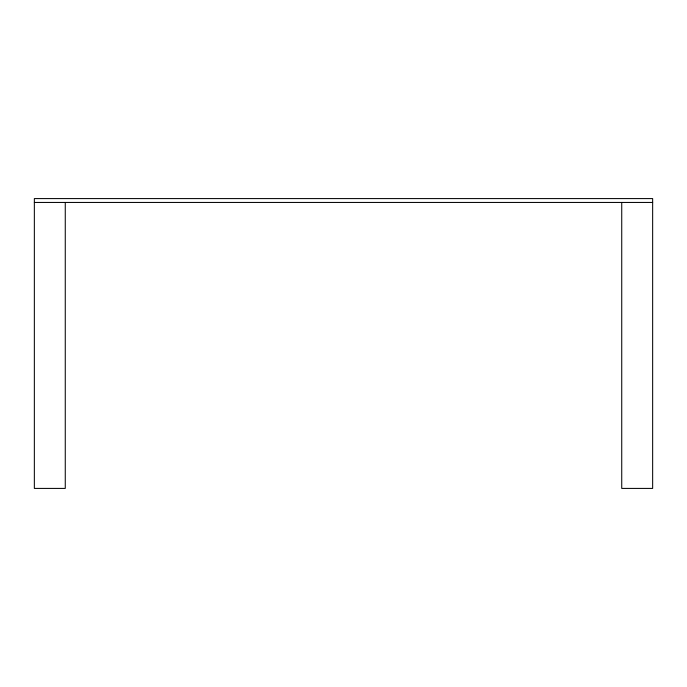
<?xml version="1.0" encoding="UTF-8"?>
<svg xmlns="http://www.w3.org/2000/svg" width="687" height="687" viewBox="0 0 687 687"><rect width="100%" height="100%" fill="white"/><g stroke="black" fill="none" stroke-linecap="round" stroke-linejoin="round"><path stroke-width="1.03" d="M34.35 202.45L652.65 202.45M621.735 202.45L621.735 488.414L652.65 488.414L652.65 198.586L34.35 198.586L34.35 488.414L65.265 488.414L65.265 202.45"/></g></svg>
